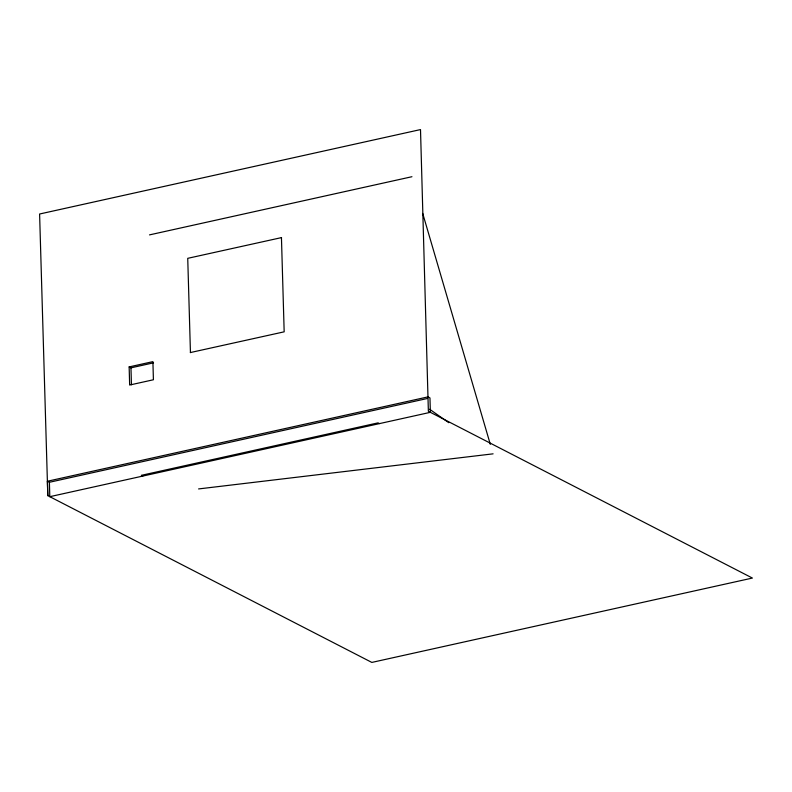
<?xml version="1.0" encoding="UTF-8"?>
<svg xmlns="http://www.w3.org/2000/svg" width="792" height="792" viewBox="0 0 792 792"><rect width="100%" height="100%" fill="white"/><g stroke="black" fill="none" stroke-linecap="round" stroke-linejoin="round"><path stroke-width="1.19" d="M149.51 234.887L411.949 176.715M190.446 352.598L187.734 258.331L281.536 237.6M190.357 352.559L284.17 331.828L281.447 237.56M129.145 366.904L152.905 361.637L153.41 379.764L129.65 385.031L129.145 366.904L130.967 367.844L153.539 362.835M47.401 481.249L427.967 396.891L429.967 397.921L430.363 412.325L49.797 496.683L49.401 482.278L47.401 481.249L47.807 495.653L371.834 662.419L752.4 578.061L428.373 411.296L420.502 129.581L39.6 214.008L47.807 495.653M49.401 482.278L427.551 398.455M198.584 488.931L493.099 453.836M379.447 423.611L378.022 422.878L141.362 475.329L142.798 476.071M429.63 409.246L448.767 422.69M422.7 213.424L490.317 444.362M130.967 367.844L131.442 384.763"/></g></svg>
